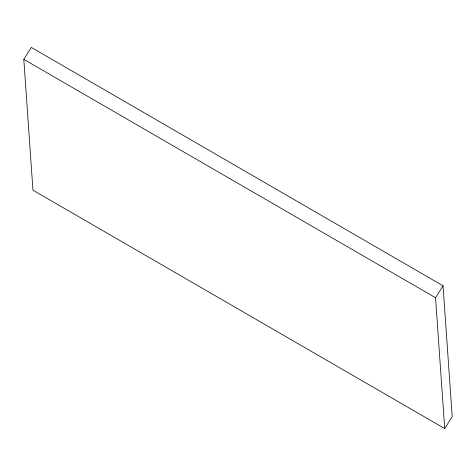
<?xml version="1.0" encoding="UTF-8"?>
<svg xmlns="http://www.w3.org/2000/svg" width="476" height="476" viewBox="0 0 476 476"><rect width="100%" height="100%" fill="white"/><g stroke="black" fill="none" stroke-linecap="round" stroke-linejoin="round"><path stroke-width="0.71" d="M23.8 59.351L31.297 47.422L443.049 285.808L452.2 416.649L444.703 428.578L32.951 190.192L23.8 59.351L435.552 297.738L444.703 428.578M435.552 297.738L443.049 285.808"/></g></svg>
